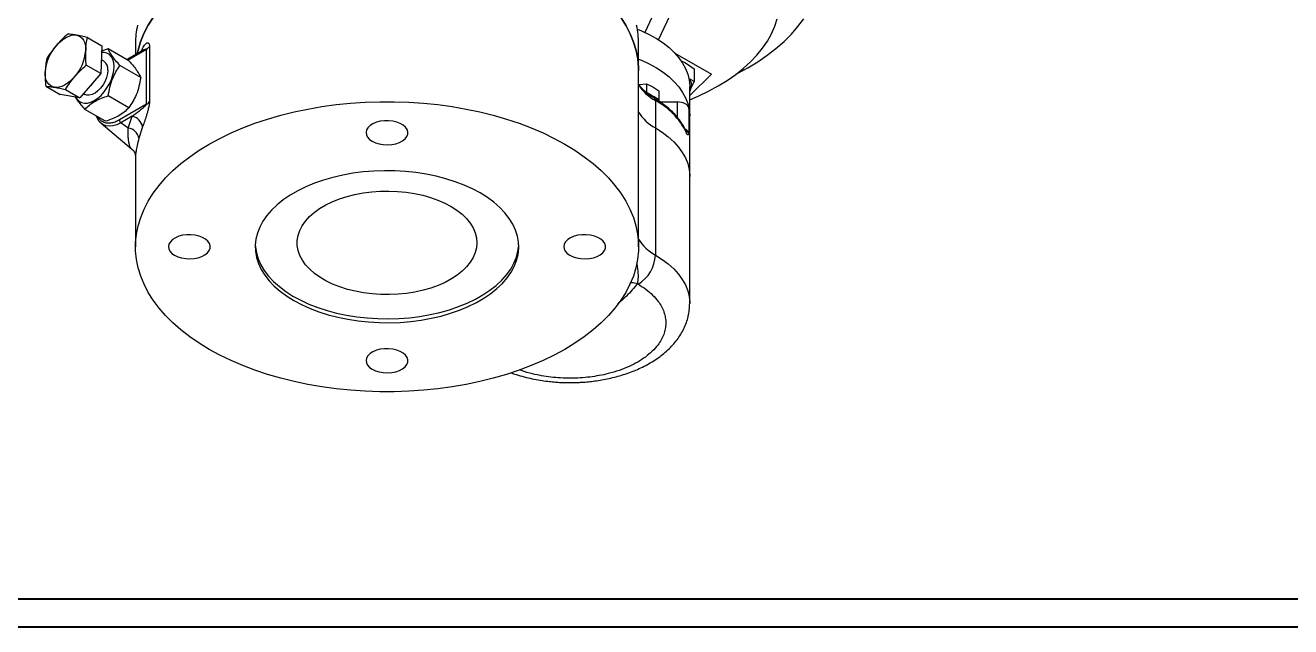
# Model space of a CAD drawing. Header units: millimetres. Extents: x 284 to 3312, y -237 to 1155.
# Drawn here: x 1639 to 2167, y -237 to 14 of the extents above; entities that cross this region are included whole.
import ezdxf

# ---------------------------------------------------------------- set-up
doc = ezdxf.new("R2010")
doc.units = ezdxf.units.MM
doc.layers.add('AM_BOR', color=7, linetype='Continuous', lineweight=50)
doc.layers.add('粗实线', color=7, linetype='Continuous', lineweight=40)

# ---------------------------------------------------------------- blocks, each defined once
blk = doc.blocks.new('rja1')
at = {"layer": '粗实线'}
for p, q in [((1879.33, 484), (2689.33, 484)), ((1854.33, 479), (2694.33, 479))]:
    blk.add_line(p, q, dxfattribs=at)

msp = doc.modelspace()

# ---------------------------------------------------------------- linework, layer by layer
at = {"color": 7, "linetype": 'Continuous', "lineweight": 25}
for p, q in [((1920.006, 58.889), (1897.834, 11.425)), ((1903.567, 8.324), (1925.663, 55.624)), ((1665.182, 9.368), (1671.209, 5.888)), ((1671.209, 5.888), (1670.753, -5.677)), ((1685.252, 6.833), (1685.252, 2.175)), ((1691.067, 5.602), (1691.067, -17.474)), ((1895.252, -4.598), (1895.252, 6.833)), ((1672.064, -0.613), (1670.978, 0.015)), ((1673.874, 4.56), (1671.117, 3.552)), ((1682.517, -0.43), (1673.874, 4.56)), ((1687.497, 3.471), (1681.628, 0.083)), ((1681.921, -0.086), (1689.88, 4.508)), ((1687.703, 3.58), (1688.172, 4.758)), ((1689.88, -18.568), (1689.88, 4.508)), ((1910.448, 2.768), (1925.663, -6.015)), ((1670.753, -5.677), (1664.725, -2.198)), ((1687.416, -7.4), (1678.773, -2.411)), ((1895.252, -78.087), (1895.252, -4.598)), ((1912.816, -0.271), (1914.888, -1.234)), ((1914.888, -1.234), (1918.507, -3.731)), ((1918.507, -3.731), (1918.507, -9.104)), ((1670.753, -5.677), (1662.049, -15.897)), ((1895.413, -10.244), (1898.574, -10.015)), ((1898.574, -10.015), (1898.574, -13.683)), ((1898.574, -10.015), (1901.172, -11.223)), ((1918.507, -9.104), (1916.292, -7.825)), ((1925.663, -6.015), (1916.62, -14.933)), ((1917.427, -11.432), (1918.507, -9.104)), ((1647.773, -11.072), (1653.801, -14.551)), ((1662.049, -15.897), (1653.801, -14.551)), ((1656.021, -12.417), (1662.049, -15.897)), ((1663.529, -14.16), (1664.064, -14.469)), ((1682.517, -20.027), (1673.874, -15.037)), ((1900.607, -14.857), (1898.574, -13.683)), ((1901.172, -11.223), (1903.771, -13.015)), ((1903.771, -16.683), (1901.738, -15.509)), ((1903.771, -13.015), (1903.771, -16.683)), ((1916.62, -23.372), (1916.62, -11.124)), ((1916.62, -12.905), (1916.939, -12.484)), ((1916.62, -13.171), (1916.939, -12.484)), ((1916.939, -12.484), (1917.427, -11.432)), ((1672.719, -25.683), (1664.076, -20.693)), ((1689.88, -18.568), (1678.529, -25.121)), ((1902.303, -17.034), (1902.303, -28.465)), ((1903.55, -17.158), (1903.771, -16.683)), ((1904.193, -17.599), (1911.341, -17.599)), ((1911.341, -17.599), (1911.341, -23.903)), ((1916.31, -20.165), (1916.31, -30.78)), ((1670.864, -26.531), (1670.665, -26.356)), ((1683.803, -23.587), (1679.138, -26.281)), ((1682.228, -28.566), (1679.138, -26.281)), ((1682.228, -28.566), (1683.803, -23.587)), ((1916.62, -48.684), (1916.62, -23.372)), ((1670.864, -26.531), (1683.596, -37.143)), ((1688.172, -28.022), (1686.668, -32.797)), ((1902.303, -28.465), (1902.303, -81.54)), ((1914.955, -29.668), (1914.979, -29.639)), ((1683.603, -37.134), (1683.573, -37.109)), ((1685.252, -40.095), (1685.252, -78.087)), ((1916.62, -101.76), (1916.62, -48.684)), ((1894.779, -93.519), (1895.166, -93.75))]:
    msp.add_line(p, q, dxfattribs=at)
at = {"color": 7, "linetype": 'Continuous', "lineweight": 25, "flags": 128}
for points in [[(1685.996, 2.605), (1686.339, 4.099), (1687.393, 7.58), (1688.798, 11.02), (1690.547, 14.407), (1692.635, 17.729), (1695.054, 20.975), (1697.798, 24.134), (1700.856, 27.196), (1704.217, 30.149), (1707.871, 32.985), (1711.805, 35.692), (1716.006, 38.263), (1720.459, 40.688), (1725.149, 42.959), (1730.061, 45.069), (1735.177, 47.009), (1738.04, 47.991)], [(1737.955, 47.963), (1735.177, 47.009), (1730.061, 45.069), (1725.149, 42.959), (1720.459, 40.688), (1716.006, 38.263), (1711.805, 35.692), (1707.871, 32.985), (1704.217, 30.149), (1700.856, 27.196), (1697.798, 24.134), (1695.054, 20.975), (1692.635, 17.729), (1690.547, 14.407), (1688.798, 11.02), (1687.393, 7.58), (1686.339, 4.099), (1685.996, 2.605)], [(1888.008, 17.526), (1890.075, 14.2), (1891.803, 10.81), (1893.186, 7.367), (1894.219, 3.884), (1894.899, 0.372), (1895.222, -3.157), (1895.252, -4.598)], [(1895.252, -4.598), (1895.222, -3.157), (1894.899, 0.372), (1894.219, 3.884), (1893.186, 7.367), (1891.803, 10.81), (1890.075, 14.2), (1888.008, 17.526)], [(1916.62, -16.649), (1920.181, -15.139), (1924.452, -13.102), (1928.492, -10.914), (1932.283, -8.582), (1935.811, -6.116), (1939.061, -3.527), (1942.022, -0.824), (1944.68, 1.982), (1947.025, 4.879), (1949.048, 7.856), (1950.74, 10.901), (1952.096, 14.002), (1953.108, 17.146)], [(1935.914, -6.039), (1936.423, -5.779), (1940.866, -3.359), (1945.057, -0.795), (1948.983, 1.906), (1952.631, 4.735), (1955.987, 7.68), (1959.041, 10.734), (1961.782, 13.885), (1964.201, 17.122)], [(1894.753, 12.738), (1896.431, 12.049), (1899.685, 10.528), (1902.708, 8.855), (1905.477, 7.041), (1907.974, 5.101), (1910.18, 3.046), (1912.081, 0.892), (1913.664, -1.346), (1914.916, -3.653), (1915.829, -6.012), (1916.398, -8.407), (1916.617, -10.821), (1916.62, -11.124)], [(1652.104, 5.879), (1653.121, 6.979), (1654.187, 7.95), (1655.285, 8.775), (1656.395, 9.44), (1657.498, 9.933), (1658.575, 10.247), (1659.608, 10.375), (1660.58, 10.316)], [(1660.58, 10.316), (1661.473, 10.071), (1662.272, 9.643), (1662.965, 9.041), (1663.538, 8.274), (1663.982, 7.356), (1664.289, 6.302), (1664.455, 5.13), (1664.476, 3.861)], [(1660.511, -15.646), (1660.945, -16.397), (1661.767, -17.278), (1662.78, -17.863), (1663.954, -18.134), (1665.253, -18.084), (1666.637, -17.713), (1668.064, -17.033), (1669.491, -16.065), (1670.876, -14.838), (1672.174, -13.389), (1673.348, -11.762), (1674.361, -10.007), (1675.183, -8.177), (1675.788, -6.328), (1676.159, -4.516), (1676.284, -2.796), (1676.159, -1.219), (1675.788, 0.165), (1675.183, 1.315), (1674.361, 2.196), (1673.348, 2.781), (1672.174, 3.052), (1671.097, 3.032)], [(1687.93, 3.524), (1688.077, 3.997), (1688.172, 4.758)], [(1895.252, 0.291), (1896.431, -0.199), (1899.685, -1.72), (1902.708, -3.393), (1905.477, -5.207), (1907.974, -7.147), (1910.18, -9.202), (1912.081, -11.356), (1913.664, -13.594), (1914.916, -15.901), (1915.829, -18.26), (1916.398, -20.655), (1916.617, -23.069), (1916.62, -23.372)], [(1651.42, -11.469), (1650.526, -11.224), (1649.727, -10.796), (1649.035, -10.194), (1648.462, -9.427), (1648.018, -8.508), (1647.71, -7.454), (1647.545, -6.283), (1647.524, -5.013)], [(1673.721, -4.275), (1673.589, -5.756), (1673.198, -7.32), (1672.567, -8.894), (1671.726, -10.405), (1670.714, -11.783), (1669.577, -12.962), (1668.37, -13.887), (1667.149, -14.516), (1665.97, -14.818), (1664.89, -14.78), (1664.064, -14.469)], [(1659.896, -7.032), (1658.878, -8.132), (1657.812, -9.103), (1656.714, -9.927), (1655.605, -10.592), (1654.502, -11.086), (1653.424, -11.399), (1652.391, -11.528), (1651.42, -11.469)], [(1667.438, -9.57), (1666.434, -10.816), (1665.796, -11.498)], [(1900.607, -14.857), (1900.084, -14.645), (1899.619, -14.492)], [(1716.006, -120.949), (1711.815, -118.384), (1707.888, -115.683), (1704.241, -112.855), (1700.885, -109.909), (1697.831, -106.855), (1695.09, -103.704), (1692.671, -100.467), (1690.582, -97.153), (1688.83, -93.775), (1687.421, -90.345), (1686.361, -86.872), (1685.652, -83.37), (1685.297, -79.85), (1685.297, -76.324), (1685.652, -72.804), (1686.361, -69.302), (1687.421, -65.83), (1688.83, -62.399), (1690.582, -59.021), (1692.671, -55.708), (1695.09, -52.47), (1697.831, -49.319), (1700.885, -46.266), (1704.241, -43.32), (1707.888, -40.491), (1711.815, -37.79), (1716.006, -35.226), (1720.449, -32.806), (1725.127, -30.54), (1730.027, -28.434), (1735.13, -26.496), (1740.419, -24.733), (1745.877, -23.151), (1751.485, -21.754), (1757.225, -20.549), (1763.076, -19.537), (1769.019, -18.724), (1775.034, -18.112), (1781.101, -17.703), (1787.198, -17.498), (1793.306, -17.498), (1799.403, -17.703), (1805.47, -18.112), (1811.485, -18.724), (1817.428, -19.537), (1823.279, -20.549), (1829.019, -21.754), (1834.627, -23.151), (1840.085, -24.733), (1845.375, -26.496), (1850.478, -28.434), (1855.377, -30.54), (1860.056, -32.806), (1864.498, -35.226), (1868.69, -37.79), (1872.616, -40.491), (1876.263, -43.32), (1879.619, -46.266), (1882.673, -49.319), (1885.414, -52.47), (1887.834, -55.708), (1889.923, -59.021), (1891.674, -62.399), (1893.083, -65.83), (1894.144, -69.302), (1894.853, -72.804), (1895.208, -76.324), (1895.208, -79.85), (1894.853, -83.37), (1894.144, -86.872), (1893.083, -90.345), (1891.674, -93.775), (1889.923, -97.153), (1887.834, -100.467), (1885.414, -103.704), (1882.673, -106.855), (1879.619, -109.909), (1876.263, -112.855), (1872.616, -115.683), (1868.69, -118.384), (1864.498, -120.949), (1860.056, -123.368), (1855.377, -125.635), (1850.478, -127.74), (1845.375, -129.678), (1840.085, -131.441), (1834.627, -133.023), (1829.019, -134.42), (1823.279, -135.626), (1817.428, -136.637), (1811.485, -137.45), (1805.47, -138.062), (1799.403, -138.472), (1793.306, -138.677), (1787.198, -138.677), (1781.101, -138.472), (1775.034, -138.062), (1769.019, -137.45), (1763.076, -136.637), (1757.225, -135.626), (1751.485, -134.42), (1745.877, -133.023), (1740.419, -131.441), (1735.13, -129.678), (1730.027, -127.74), (1725.127, -125.635), (1720.449, -123.368), (1716.006, -120.949)], [(1916.31, -20.165), (1916.127, -19.649), (1915.785, -19.162), (1915.295, -18.719), (1914.674, -18.334), (1913.943, -18.02), (1913.125, -17.789), (1912.248, -17.647), (1911.341, -17.599)], [(1679.138, -26.281), (1677.465, -27.094), (1675.834, -27.584), (1674.284, -27.737), (1672.853, -27.551), (1671.577, -27.029), (1670.864, -26.531)], [(1784.065, -34.033), (1785.437, -34.679), (1787.006, -35.152), (1788.708, -35.433), (1790.474, -35.51), (1792.23, -35.381), (1793.905, -35.051), (1795.431, -34.532), (1796.745, -33.847), (1797.793, -33.023), (1798.532, -32.095), (1798.932, -31.099), (1798.977, -30.077), (1798.665, -29.071), (1798.008, -28.122), (1797.034, -27.269), (1795.782, -26.546), (1794.303, -25.984), (1792.659, -25.604), (1790.917, -25.424), (1789.147, -25.45), (1787.422, -25.681), (1785.813, -26.108), (1784.386, -26.713), (1783.199, -27.471), (1782.301, -28.352), (1781.729, -29.319), (1781.505, -30.333), (1781.639, -31.352), (1782.126, -32.335), (1782.946, -33.241), (1784.065, -34.033)], [(1902.303, -28.465), (1905.129, -30.274), (1907.68, -32.214), (1909.939, -34.271), (1911.89, -36.43), (1913.518, -38.677), (1914.813, -40.995), (1915.764, -43.368), (1916.366, -45.779), (1916.613, -48.21), (1916.62, -48.684)], [(1902.303, -28.465), (1905.129, -30.274), (1907.68, -32.214), (1909.939, -34.271), (1911.89, -36.43), (1913.518, -38.677), (1914.813, -40.995), (1915.764, -43.368), (1916.366, -45.779), (1916.613, -48.21), (1916.62, -48.684)], [(1915.096, -30.181), (1915.058, -29.868), (1914.987, -29.658)], [(1829.143, -55.636), (1825.887, -53.902), (1822.401, -52.325), (1818.706, -50.915), (1814.826, -49.682), (1810.787, -48.632), (1806.615, -47.774), (1802.336, -47.112), (1797.98, -46.651), (1793.573, -46.394), (1789.145, -46.343), (1784.723, -46.497), (1780.338, -46.856), (1776.017, -47.418), (1771.788, -48.179), (1767.679, -49.134), (1763.717, -50.276), (1759.926, -51.599), (1756.333, -53.093), (1752.959, -54.75), (1749.827, -56.558), (1746.957, -58.506), (1744.368, -60.58), (1742.077, -62.769), (1740.098, -65.056), (1738.444, -67.428), (1737.126, -69.869), (1736.153, -72.364), (1735.531, -74.895), (1735.263, -77.448), (1735.352, -80.004), (1735.798, -82.548), (1736.596, -85.063), (1737.742, -87.533), (1739.229, -89.942), (1741.047, -92.273), (1743.184, -94.513), (1745.626, -96.646), (1748.358, -98.659), (1751.361, -100.538), (1754.617, -102.272), (1758.103, -103.849), (1761.799, -105.259), (1765.678, -106.492), (1769.717, -107.542), (1773.889, -108.4), (1778.168, -109.062), (1782.525, -109.523), (1786.931, -109.78), (1791.36, -109.831), (1795.781, -109.677), (1800.166, -109.318), (1804.487, -108.756), (1808.716, -107.995), (1812.825, -107.041), (1816.787, -105.898), (1820.578, -104.575), (1824.172, -103.081), (1827.545, -101.424), (1830.677, -99.616), (1833.547, -97.668), (1836.136, -95.594), (1838.428, -93.406), (1840.407, -91.118), (1842.06, -88.746), (1843.378, -86.305), (1844.351, -83.81), (1844.974, -81.279), (1845.241, -78.726), (1845.152, -76.17), (1844.707, -73.626), (1843.908, -71.111), (1842.762, -68.641), (1841.275, -66.233), (1839.457, -63.901), (1837.32, -61.661), (1834.878, -59.528), (1832.146, -57.515), (1829.143, -55.636)], [(1817.024, -61.295), (1819.433, -62.857), (1821.57, -64.547), (1823.415, -66.347), (1824.949, -68.242), (1826.16, -70.214), (1827.036, -72.244), (1827.568, -74.313), (1827.752, -76.402), (1827.586, -78.491), (1827.071, -80.562), (1826.212, -82.594), (1825.018, -84.569), (1823.499, -86.468), (1821.669, -88.274), (1819.546, -89.969), (1817.15, -91.538), (1814.503, -92.966), (1811.629, -94.24), (1808.556, -95.348), (1805.311, -96.28), (1801.926, -97.027), (1798.432, -97.581), (1794.862, -97.938), (1791.249, -98.095), (1787.626, -98.049), (1784.028, -97.802), (1780.488, -97.356), (1777.039, -96.714), (1773.714, -95.883), (1770.543, -94.871), (1767.555, -93.687), (1764.78, -92.342), (1762.243, -90.849), (1759.967, -89.221), (1757.974, -87.474), (1756.283, -85.624), (1754.908, -83.688), (1753.864, -81.685), (1753.159, -79.634), (1752.8, -77.552), (1752.792, -75.46), (1753.133, -73.378), (1753.82, -71.324), (1754.848, -69.318), (1756.206, -67.379), (1757.883, -65.524), (1759.861, -63.772), (1762.123, -62.138), (1764.648, -60.637), (1767.412, -59.285), (1770.389, -58.092), (1773.551, -57.071), (1776.87, -56.231), (1780.313, -55.58), (1783.85, -55.124), (1787.446, -54.866), (1791.068, -54.811), (1794.682, -54.957), (1798.256, -55.305), (1801.754, -55.849), (1805.145, -56.586), (1808.397, -57.509), (1811.48, -58.608), (1814.365, -59.874), (1817.024, -61.295)], [(1701.565, -81.659), (1702.937, -82.305), (1704.506, -82.778), (1706.208, -83.059), (1707.974, -83.137), (1709.73, -83.008), (1711.405, -82.677), (1712.931, -82.159), (1714.245, -81.473), (1715.293, -80.65), (1716.032, -79.721), (1716.432, -78.725), (1716.477, -77.704), (1716.165, -76.698), (1715.508, -75.748), (1714.534, -74.895), (1713.282, -74.172), (1711.803, -73.61), (1710.159, -73.231), (1708.417, -73.05), (1706.647, -73.076), (1704.922, -73.307), (1703.313, -73.734), (1701.886, -74.339), (1700.699, -75.097), (1699.801, -75.978), (1699.229, -76.945), (1699.005, -77.959), (1699.139, -78.978), (1699.626, -79.961), (1700.446, -80.867), (1701.565, -81.659)], [(1866.565, -81.659), (1867.937, -82.305), (1869.506, -82.778), (1871.208, -83.059), (1872.974, -83.137), (1874.73, -83.008), (1876.405, -82.677), (1877.931, -82.159), (1879.245, -81.473), (1880.293, -80.65), (1881.032, -79.721), (1881.432, -78.725), (1881.477, -77.704), (1881.165, -76.698), (1880.508, -75.748), (1879.534, -74.895), (1878.282, -74.172), (1876.803, -73.61), (1875.159, -73.231), (1873.417, -73.05), (1871.647, -73.076), (1869.922, -73.307), (1868.313, -73.734), (1866.886, -74.339), (1865.699, -75.097), (1864.801, -75.978), (1864.229, -76.945), (1864.005, -77.959), (1864.139, -78.978), (1864.626, -79.961), (1865.446, -80.867), (1866.565, -81.659)], [(1735.27, -77.271), (1735.323, -78.064), (1735.726, -80.611), (1736.482, -83.13), (1737.587, -85.606), (1739.033, -88.023), (1740.812, -90.365), (1742.911, -92.616), (1745.318, -94.763), (1748.015, -96.791), (1750.987, -98.687), (1754.213, -100.439), (1757.673, -102.035), (1761.345, -103.466), (1765.204, -104.721), (1769.225, -105.793), (1773.382, -106.674), (1777.649, -107.36), (1781.998, -107.845), (1786.401, -108.127), (1790.828, -108.203), (1795.251, -108.073), (1799.643, -107.739), (1803.973, -107.201), (1808.214, -106.464), (1812.339, -105.532), (1816.32, -104.412), (1820.133, -103.11), (1823.751, -101.636), (1827.153, -99.998), (1830.315, -98.208), (1833.217, -96.276), (1835.841, -94.216), (1838.169, -92.041), (1840.186, -89.764), (1841.879, -87.402), (1843.238, -84.968), (1844.253, -82.479), (1844.918, -79.951), (1845.228, -77.4), (1845.234, -77.271)], [(1902.303, -81.54), (1905.129, -83.349), (1907.68, -85.289), (1909.939, -87.346), (1911.89, -89.505), (1913.518, -91.752), (1914.813, -94.07), (1915.764, -96.443), (1916.366, -98.854), (1916.613, -101.285), (1916.62, -101.81)], [(1894.779, -93.519), (1893.006, -93.206), (1891.947, -93.176)], [(1784.065, -129.285), (1785.437, -129.931), (1787.006, -130.404), (1788.708, -130.685), (1790.474, -130.763), (1792.23, -130.634), (1793.905, -130.303), (1795.431, -129.785), (1796.745, -129.1), (1797.793, -128.276), (1798.532, -127.347), (1798.932, -126.351), (1798.977, -125.33), (1798.665, -124.324), (1798.008, -123.375), (1797.034, -122.521), (1795.782, -121.799), (1794.303, -121.236), (1792.659, -120.857), (1790.917, -120.677), (1789.147, -120.703), (1787.422, -120.934), (1785.813, -121.36), (1784.386, -121.965), (1783.199, -122.724), (1782.301, -123.604), (1781.729, -124.571), (1781.505, -125.585), (1781.639, -126.604), (1782.126, -127.587), (1782.946, -128.493), (1784.065, -129.285)]]:
    msp.add_lwpolyline(points, dxfattribs=at)
at = {"color": 7, "linetype": 'Continuous', "lineweight": 25}
for centre, radius, start, end in [((1720.716, 6.812), 35.464, 167.57896, 179.96571), ((1859.805, 6.814), 35.447, 0.0316, 12.39693), ((1666.291, -6.495), 18.826, 138.90371, 175.48435), ((1688.334, 7.379), 3.26, 298.30866, 326.98297), ((1645.708, 5.343), 18.826, 318.90371, 355.48435), ((1669.787, -3.849), 3.957, 353.81469, 54.87313), ((1911.496, -0.232), 19.152, 211.99123, 241.3152), ((1913.972, -10.684), 3.535, 347.78145, 48.00848), ((1914.002, -11.122), 2.927, 333.41061, 29.15125), ((1899.621, -18.493), 3.658, 30.94731, 54.6472), ((1688.334, -15.698), 3.26, 298.30866, 326.98297), ((1901.294, -16.938), 1.014, 354.56958, 53.46672), ((1888.165, -43.588), 30.084, 26.46636, 61.96863), ((1899.772, -23.38), 16.848, 0.02677, 11.00108), ((1680.088, -25.042), 1.561, 182.87484, 232.50112), ((1682.964, -28.783), 5.263, 8.31536, 80.82517), ((1911.494, -11.666), 19.149, 211.97091, 241.31653), ((1911.496, -11.663), 19.152, 211.99123, 241.3152), ((1681.732, -33.533), 4.991, 8.47085, 84.29154), ((1913.577, -31.576), 2.847, 16.25481, 67.16732), ((1911.496, -64.739), 19.152, 211.99123, 241.3152), ((1887.074, -80.829), 15.245, 302.05848, 357.32655)]:
    msp.add_arc(centre, radius, start, end, dxfattribs=at)
for points, knots in [([(1656.934, 10.713), (1656.081, 9.948), (1654.369, 8.413), (1652.861, 6.726), (1652.104, 5.879)], [0, 0, 0, 0, 0.49811277, 1, 1, 1, 1]), ([(1660.58, 10.316), (1659.915, 10.415), (1658.578, 10.613), (1657.483, 10.68), (1656.934, 10.713)], [0, 0, 0, 0, 0.49778063, 1, 1, 1, 1]), ([(1652.104, 5.879), (1651.4, 5.012), (1649.987, 3.27), (1648.817, 1.422), (1648.229, 0.494)], [0, 0, 0, 0, 0.4977806, 1, 1, 1, 1]), ([(1665.182, 9.368), (1664.366, 9.556), (1662.73, 9.936), (1661.298, 10.189), (1660.58, 10.316)], [0, 0, 0, 0, 0.4981128, 1, 1, 1, 1]), ([(1664.476, 3.861), (1664.537, 4.813), (1664.661, 6.726), (1665.008, 8.484), (1665.182, 9.368)], [0, 0, 0, 0, 0.49778063, 1, 1, 1, 1]), ([(1688.172, 4.758), (1688.341, 5.09), (1688.681, 5.76), (1689.227, 6.496), (1689.743, 6.967), (1690.209, 7.171), (1690.549, 7.128), (1690.787, 6.913), (1690.937, 6.626), (1691.046, 6.214), (1691.06, 5.802), (1691.067, 5.602)], [0, 0, 0, 0, 0.1663034, 0.3350581, 0.498531, 0.6239679, 0.7489746, 0.8147755, 0.8745971, 0.9392028, 1, 1, 1, 1]), ([(1648.229, 0.494), (1648.057, -0.382), (1647.71, -2.14), (1647.586, -4.053), (1647.524, -5.013)], [0, 0, 0, 0, 0.4981128, 1, 1, 1, 1]), ([(1664.725, -2.198), (1664.628, -1.166), (1664.433, 0.905), (1664.461, 2.873), (1664.476, 3.861)], [0, 0, 0, 0, 0.49811277, 1, 1, 1, 1]), ([(1678.773, -2.411), (1678.129, -1.679), (1676.827, -0.201), (1675.391, 1.705), (1674.411, 3.3), (1674.054, 4.137), (1673.874, 4.56)], [0, 0, 0, 0, 0.26461361, 0.53496576, 0.76535242, 1, 1, 1, 1]), ([(1689.88, 4.508), (1689.879, 4.517), (1689.877, 4.536), (1689.853, 4.561), (1689.642, 4.599), (1688.835, 4.205), (1688.085, 3.777), (1687.55, 3.472)], [0, 0, 0, 0, 0.0091169, 0.0197104, 0.0486262, 0.3216847, 1, 1, 1, 1]), ([(1687.828, 3.624), (1687.824, 3.627), (1687.8, 3.644), (1687.703, 3.589), (1687.623, 3.544)], [0, 0, 0, 0, 0.1693358, 1, 1, 1, 1]), ([(1647.524, -5.013), (1647.509, -5.993), (1647.48, -7.961), (1647.675, -10.032), (1647.773, -11.072)], [0, 0, 0, 0, 0.49778063, 1, 1, 1, 1]), ([(1659.896, -7.032), (1660.646, -6.192), (1662.154, -4.505), (1663.866, -2.969), (1664.725, -2.198)], [0, 0, 0, 0, 0.4977806, 1, 1, 1, 1]), ([(1673.874, -15.037), (1674.08, -13.815), (1674.497, -11.344), (1675.609, -7.968), (1677.064, -4.967), (1678.2, -3.268), (1678.773, -2.411)], [0, 0, 0, 0, 0.26461361, 0.53496576, 0.76535242, 1, 1, 1, 1]), ([(1682.517, -0.43), (1683.161, -1.161), (1684.464, -2.64), (1685.899, -4.545), (1686.879, -6.141), (1687.236, -6.978), (1687.416, -7.4)], [0, 0, 0, 0, 0.2646136, 0.5349658, 0.7653524, 1, 1, 1, 1]), ([(1656.021, -12.417), (1656.604, -11.497), (1657.774, -9.648), (1659.187, -7.906), (1659.896, -7.032)], [0, 0, 0, 0, 0.49811277, 1, 1, 1, 1]), ([(1687.416, -7.4), (1687.21, -8.623), (1686.793, -11.094), (1685.681, -14.47), (1684.226, -17.471), (1683.09, -19.17), (1682.517, -20.027)], [0, 0, 0, 0, 0.2646136, 0.5349658, 0.7653524, 1, 1, 1, 1]), ([(1901.908, -16.11), (1901.524, -15.884), (1900.549, -15.313), (1899.177, -14.309), (1897.777, -13.12), (1896.584, -11.869), (1895.735, -10.814), (1895.367, -10.175), (1895.252, -9.974)], [0, 0, 0, 0, 0.1260238, 0.319753, 0.5145196, 0.710753, 0.9093905, 1, 1, 1, 1]), ([(1647.773, -11.072), (1648.318, -11.105), (1649.413, -11.171), (1650.749, -11.369), (1651.42, -11.469)], [0, 0, 0, 0, 0.49811277, 1, 1, 1, 1]), ([(1651.42, -11.469), (1652.132, -11.595), (1653.563, -11.848), (1655.2, -12.227), (1656.021, -12.417)], [0, 0, 0, 0, 0.4977806, 1, 1, 1, 1]), ([(1660.12, -15.582), (1660.404, -16.048), (1660.993, -17.01), (1662.375, -18.762), (1663.506, -20.046), (1664.076, -20.693)], [0, 0, 0, 0, 0.3166471, 0.6551929, 1, 1, 1, 1]), ([(1664.076, -20.693), (1664.708, -20.076), (1665.984, -18.828), (1668.37, -17.264), (1671.042, -15.996), (1672.924, -15.359), (1673.874, -15.037)], [0, 0, 0, 0, 0.2646136, 0.5349658, 0.7653524, 1, 1, 1, 1]), ([(1682.517, -20.027), (1681.886, -20.644), (1680.609, -21.892), (1678.224, -23.456), (1675.551, -24.725), (1673.669, -25.362), (1672.719, -25.683)], [0, 0, 0, 0, 0.2646136, 0.5349658, 0.7653524, 1, 1, 1, 1]), ([(1683.803, -23.587), (1684.821, -22.836), (1686.348, -21.709), (1688.146, -20.277), (1689.062, -19.496), (1689.532, -19.05), (1689.767, -18.793), (1689.854, -18.654), (1689.877, -18.599), (1689.879, -18.578), (1689.88, -18.568)], [0, 0, 0, 0, 0.4999605, 0.7499244, 0.8749273, 0.9454083, 0.9817175, 0.9925466, 0.9965426, 1, 1, 1, 1]), ([(1691.067, -17.474), (1691.06, -17.698), (1691.046, -18.16), (1690.936, -18.936), (1690.786, -19.732), (1690.548, -20.765), (1690.209, -22.009), (1689.647, -23.842), (1688.939, -25.938), (1688.428, -27.328), (1688.172, -28.022)], [0, 0, 0, 0, 0.060934, 0.1257093, 0.1854914, 0.2512632, 0.3765999, 0.5010885, 0.7506747, 1, 1, 1, 1]), ([(1914.956, -29.668), (1914.778, -29.252), (1914.288, -28.102), (1913.186, -26.286), (1911.687, -24.228), (1909.922, -22.252), (1907.923, -20.366), (1905.686, -18.588), (1903.666, -17.171), (1902.321, -16.396), (1901.865, -16.133)], [0, 0, 0, 0, 0.0799363, 0.2203296, 0.3613091, 0.5026872, 0.6442696, 0.7858886, 0.9274108, 1, 1, 1, 1]), ([(1668.812, -23.428), (1668.817, -23.444), (1668.938, -23.894), (1669.334, -24.665), (1669.931, -25.638), (1670.443, -26.114), (1670.659, -26.316)], [0, 0, 0, 0, 0.0139734, 0.3709244, 0.7338801, 1, 1, 1, 1]), ([(1678.529, -25.121), (1677.92, -25.435), (1676.664, -26.083), (1674.803, -26.515), (1673.008, -26.489), (1671.425, -25.893), (1670.287, -25.026), (1669.838, -24.208), (1669.687, -23.932)], [0, 0, 0, 0, 0.1669601, 0.3439211, 0.5282391, 0.7164685, 0.9046979, 1, 1, 1, 1]), ([(1683.573, -37.109), (1683.542, -37.085), (1683.414, -36.986), (1683.198, -36.669), (1682.933, -36.14), (1682.689, -35.42), (1682.494, -34.583), (1682.322, -33.499), (1682.207, -32.166), (1682.161, -30.489), (1682.206, -29.203), (1682.228, -28.566)], [0, 0, 0, 0, 0.0311852, 0.1293938, 0.2392622, 0.3488646, 0.4679761, 0.5686215, 0.7172978, 0.8600004, 1, 1, 1, 1]), ([(1916.31, -30.78), (1916.277, -30.709), (1916.217, -30.581), (1916.067, -30.416), (1915.861, -30.239), (1915.564, -30.055), (1915.25, -29.905), (1915.044, -29.821), (1914.99, -29.799)], [0, 0, 0, 0, 0.1890759, 0.3434151, 0.4629605, 0.7084745, 0.9244734, 1, 1, 1, 1]), ([(1916.31, -30.78), (1916.273, -30.875), (1916.2, -31.066), (1916.062, -31.273), (1915.906, -31.338), (1915.734, -31.251), (1915.491, -30.992), (1915.254, -30.507), (1915.096, -30.181)], [0, 0, 0, 0, 0.1703991, 0.3399697, 0.5013435, 0.629037, 0.7505794, 1, 1, 1, 1]), ([(1686.668, -32.797), (1686.407, -33.846), (1685.884, -35.942), (1685.445, -38.178), (1685.247, -39.597), (1685.271, -39.985), (1685.278, -40.094)], [0, 0, 0, 0, 0.2945396, 0.5886594, 0.8838068, 1, 1, 1, 1]), ([(1683.6, -37.146), (1684.029, -37.549), (1684.929, -38.392), (1685.141, -39.564), (1685.252, -40.176)], [0, 0, 0, 0, 0.4770397, 1, 1, 1, 1]), ([(1894.554, -85.058), (1894.566, -85.144), (1894.68, -85.975), (1894.912, -87.904), (1895.162, -90.834), (1894.907, -92.625), (1894.779, -93.519)], [0, 0, 0, 0, 0.0274407, 0.2676314, 0.6345324, 1, 1, 1, 1]), ([(1895.166, -93.75), (1896.259, -94.439), (1898.478, -95.839), (1901.249, -98.252), (1903.378, -100.689), (1904.889, -103.073), (1905.892, -105.337), (1906.499, -107.665), (1906.689, -110.033), (1906.461, -112.399), (1905.816, -114.724), (1904.777, -116.983), (1903.226, -119.358), (1901.065, -121.787), (1898.23, -124.17), (1894.973, -126.293), (1891.296, -128.173), (1887.167, -129.81), (1882.959, -131.057), (1878.846, -131.953), (1874.932, -132.553), (1870.906, -132.925), (1866.807, -133.056), (1862.705, -132.947), (1858.674, -132.596), (1854.746, -132.021), (1850.637, -131.131), (1847.54, -130.307), (1845.851, -129.638), (1845.575, -129.528)], [0, 0, 0, 0, 0.0418097, 0.0849001, 0.1291891, 0.1637913, 0.198398, 0.2337269, 0.2690603, 0.3043892, 0.3397227, 0.3743248, 0.4089315, 0.4532166, 0.496308, 0.5381207, 0.5799294, 0.6230208, 0.6673099, 0.701912, 0.7365187, 0.7718476, 0.8071811, 0.8425099, 0.8778434, 0.9124455, 0.9470523, 0.9913373, 1, 1, 1, 1]), ([(1894.779, -93.519), (1893.323, -95.268), (1890.847, -98.242), (1887.716, -101), (1886.427, -102.136)], [0, 0, 0, 0, 0.5882364, 1, 1, 1, 1]), ([(1866.62, -134.851), (1867.959, -134.833), (1869.847, -134.807), (1872.628, -134.632), (1875.001, -134.421), (1877.803, -134.07), (1880.706, -133.593), (1883.693, -132.974), (1886.706, -132.21), (1889.705, -131.297), (1892.659, -130.235), (1895.541, -129.021), (1898.325, -127.656), (1900.99, -126.141), (1903.514, -124.476), (1905.874, -122.665), (1908.048, -120.712), (1910.017, -118.627), (1911.761, -116.416), (1913.262, -114.093), (1914.505, -111.67), (1915.481, -109.158), (1916.165, -106.571), (1916.561, -104.117), (1916.583, -102.529), (1916.593, -101.83)], [0, 0, 0, 0, 0.0533177, 0.0751185, 0.1112372, 0.148684, 0.1887991, 0.2305967, 0.2736943, 0.3177935, 0.3626904, 0.4082379, 0.4543226, 0.5008465, 0.5477024, 0.5947406, 0.6418144, 0.6887644, 0.7354454, 0.7817592, 0.8276846, 0.8732901, 0.9187299, 0.9642295, 1, 1, 1, 1]), ([(1842.091, -130.747), (1842.77, -130.993), (1844.511, -131.624), (1847.435, -132.455), (1850.79, -133.255), (1854.101, -133.87), (1857.18, -134.303), (1859.892, -134.578), (1862.457, -134.754), (1864.653, -134.839), (1866.096, -134.848), (1866.62, -134.851)], [0, 0, 0, 0, 0.0910156, 0.2335711, 0.3738037, 0.509992, 0.6369223, 0.7426855, 0.8311323, 0.9387591, 1, 1, 1, 1])]:
    msp.add_open_spline(points, degree=3, knots=knots, dxfattribs=at)
msp.add_open_spline([(1901.738, -15.509), (1901.549, -15.421), (1901.172, -15.244), (1900.796, -14.986), (1900.607, -14.857)], degree=3, dxfattribs=at)

# ---------------------------------------------------------------- block references
at = {"layer": 'AM_BOR', "xscale": 2.34375, "yscale": 2.34375, "zscale": 2.34375}
msp.add_blockref('rja1', (-3002.376, -1359.486), dxfattribs=at)

doc.saveas('drawing.dxf')
